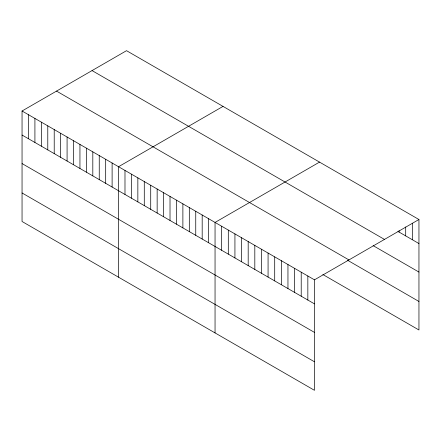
<?xml version="1.0" encoding="UTF-8"?>
<svg xmlns="http://www.w3.org/2000/svg" width="441" height="441" viewBox="0 0 441 441"><rect width="100%" height="100%" fill="white"/><g stroke="black" fill="none" stroke-linecap="round" stroke-linejoin="round"><path stroke-width="0.66" d="M22.05 111.005L314.472 279.831L314.472 390.318L22.05 221.492L22.05 111.005L126.528 50.682L418.95 219.508L418.95 329.995L322.84 274.511M223.03 106.397L118.546 166.715L118.546 277.202M319.527 162.106L215.048 222.429L215.048 332.916M314.472 279.831L418.95 219.508M397.958 231.431L418.95 243.548M92.053 70.588L384.469 239.413M373.103 245.609L418.95 272.075M56.531 91.1L348.947 259.925M347.695 260.333L418.95 301.468M22.05 135.04L314.472 303.871M22.05 163.572L314.472 332.398M22.05 192.96L314.472 361.791M412.324 223.24L412.324 239.722M405.692 226.966L405.692 235.896M399.066 230.698L399.066 232.071M307.84 276.005L307.84 300.045M301.214 272.18L301.214 296.214M294.588 268.349L294.588 292.389M287.956 264.523L287.956 288.563M281.33 260.697L281.33 284.737M274.704 256.871L274.704 280.911M268.073 253.046L268.073 277.08M261.447 249.215L261.447 273.255M254.815 245.389L254.815 269.429M248.189 241.563L248.189 265.603M241.563 237.738L241.563 261.778M234.932 233.912L234.932 257.946M228.306 230.081L228.306 254.121M221.674 226.255L221.674 250.295M208.615 218.714L208.615 242.754M202.182 214.999L202.182 239.039M195.749 211.289L195.749 235.323M189.316 207.573L189.316 231.613M182.883 203.858L182.883 227.898M176.45 200.142L176.45 224.182M170.017 196.427L170.017 220.467M163.583 192.717L163.583 216.757M157.15 189.002L157.15 213.042M150.717 185.286L150.717 209.326M144.284 181.571L144.284 205.611M137.851 177.861L137.851 201.895M131.418 174.145L131.418 198.185M124.985 170.43L124.985 194.47M112.113 162.999L112.113 187.039M105.68 159.289L105.68 183.329M99.247 155.574L99.247 179.614M92.814 151.858L92.814 175.898M86.381 148.143L86.381 172.183M79.948 144.433L79.948 168.468M73.515 140.718L73.515 164.758M67.082 137.002L67.082 161.042M60.649 133.287L60.649 157.327M54.215 129.571L54.215 153.611M47.782 125.861L47.782 149.901M41.349 122.146L41.349 146.186M34.916 118.431L34.916 142.471M28.483 114.715L28.483 138.755"/></g></svg>
